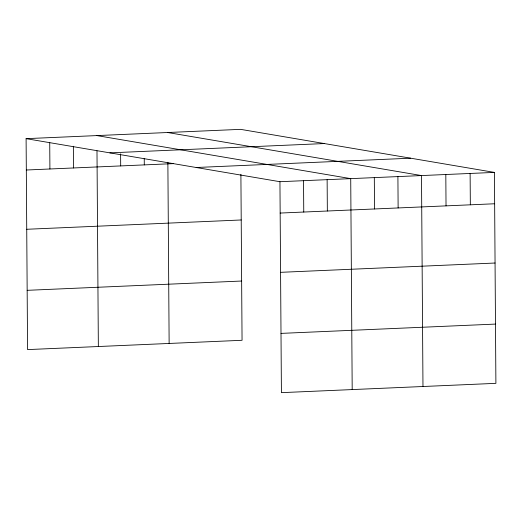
<?xml version="1.0" encoding="UTF-8"?>
<svg xmlns="http://www.w3.org/2000/svg" width="522" height="522" viewBox="0 0 522 522"><rect width="100%" height="100%" fill="white"/><g stroke="black" fill="none" stroke-linecap="round" stroke-linejoin="round"><path stroke-width="0.78" d="M26.1 138.656L240.583 129.352L494.425 172.404L495.9 383.344L281.417 392.648L279.942 181.708L26.1 138.656L27.575 349.596L242.058 340.292L240.896 174.322M109.868 152.861L324.351 143.557M26.322 170.009L173.552 163.627M196.174 167.503L410.657 158.199M279.942 181.708L494.425 172.404M280.164 213.061L494.647 203.763M26.733 229.275L241.216 219.971M280.575 272.327L495.058 263.023M27.157 290.33L241.64 281.032M280.999 333.388L495.489 324.084M167.66 132.516L421.502 175.568L422.977 386.508M96.877 135.583L350.725 178.635L352.193 389.582M470.12 173.461L470.335 204.813M445.814 174.511L446.029 205.87M397.908 176.593L398.129 207.945M374.313 177.617L374.535 208.97M327.131 179.659L327.346 211.018M303.536 180.684L303.758 212.043M167.869 162.264L169.135 343.456M144.242 158.46L144.287 164.893M120.608 153.859L120.693 165.918M96.988 150.858L98.351 346.523M73.354 146.258L73.504 167.967M49.727 142.454L49.91 168.984"/></g></svg>
